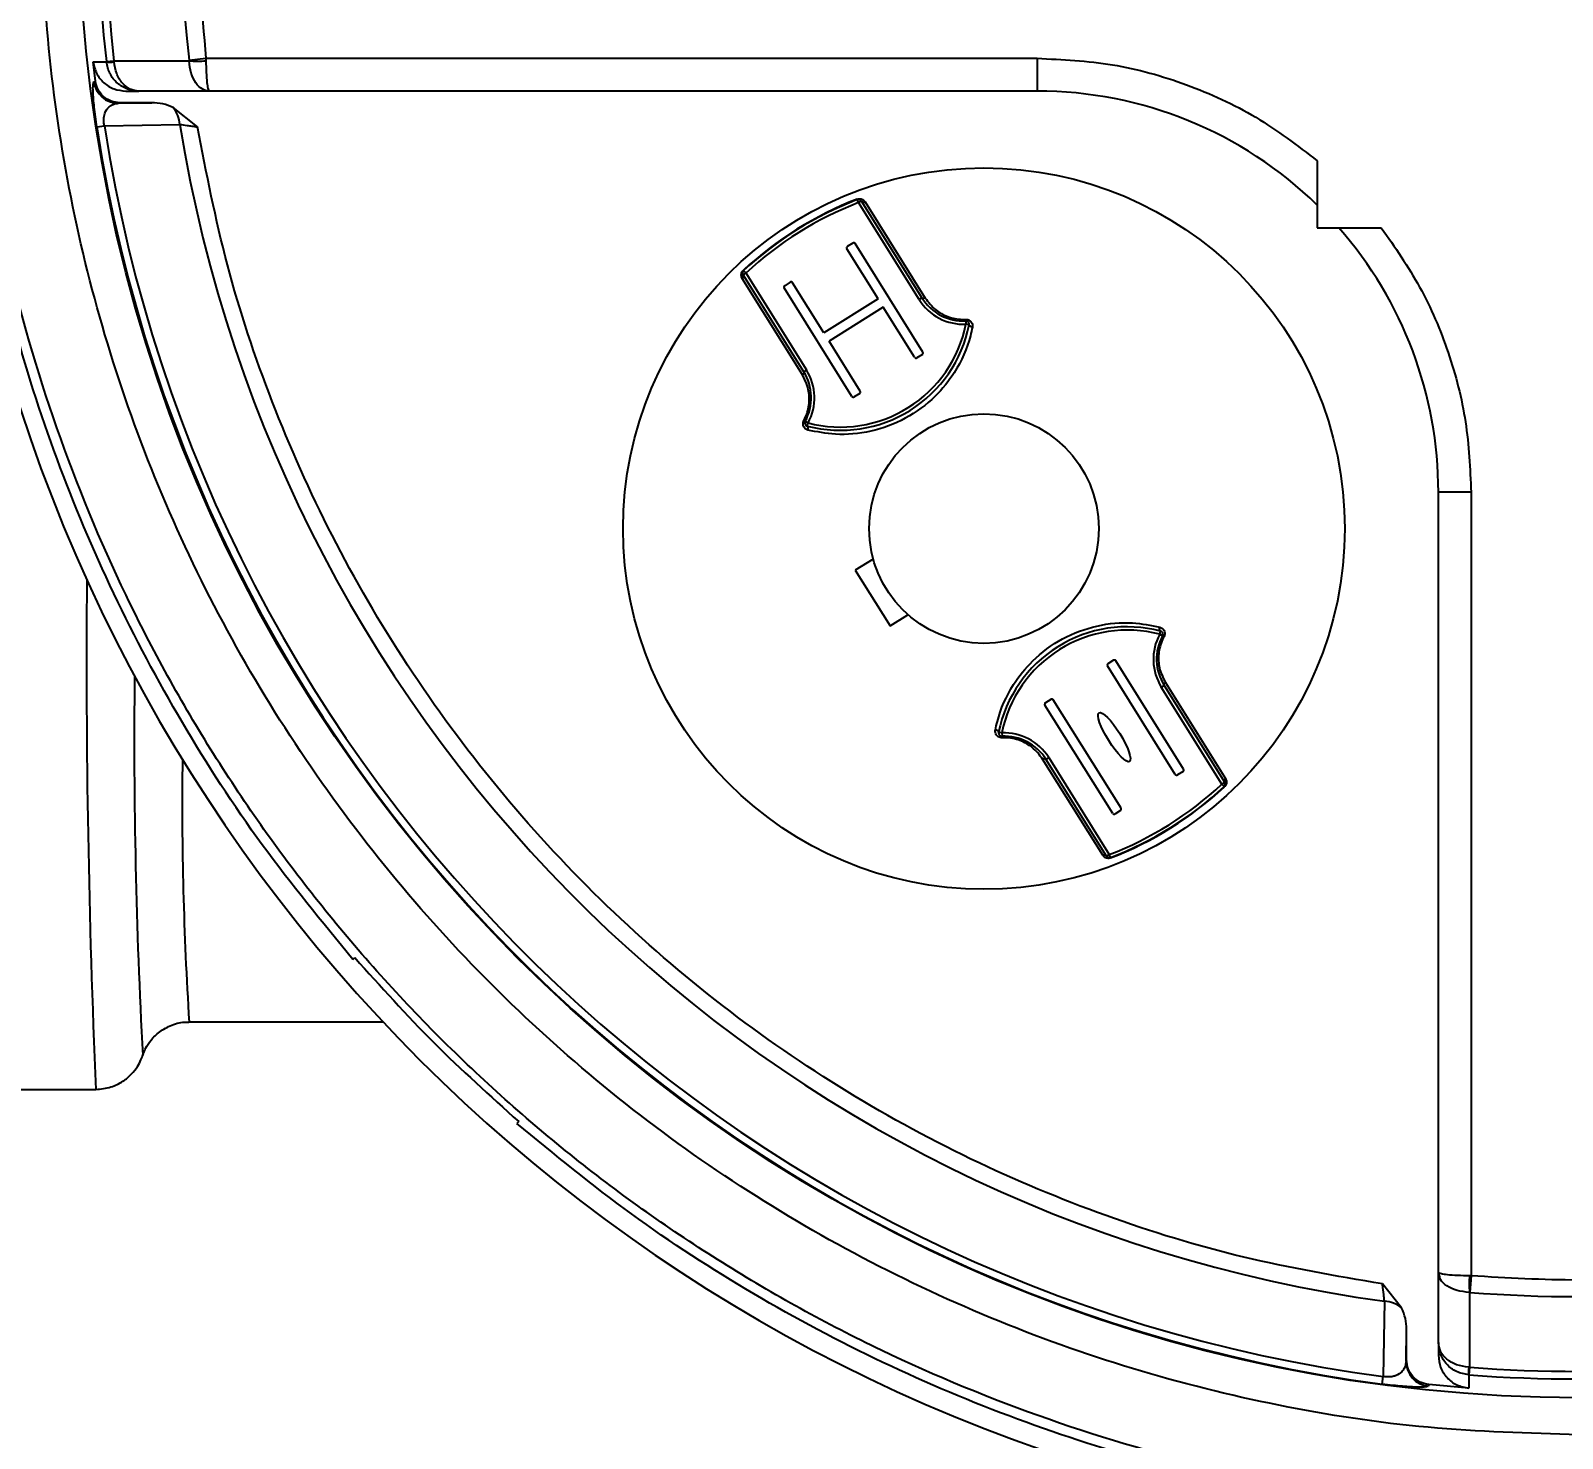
# Model space of a CAD drawing. Header units: millimetres. Extents: x 1663 to 4708, y 540 to 2693.
# Drawn here: x 2365 to 2458.4, y 2154.6 to 2240.4 of the extents above; entities that cross this region are included whole.
import ezdxf

# ---------------------------------------------------------------- set-up
doc = ezdxf.new("R2010")
doc.units = ezdxf.units.MM
doc.layers.add('AM_5', color=3, linetype='Continuous', lineweight=25)
doc.styles.add('SLDTEXTSTYLE1', font='txt.shx', dxfattribs={"width": 0.7, "bigfont": 'gbcbig.shx'})
doc.dimstyles.new('SLDDIMSTYLE12$0', dxfattribs={"dimtxt": 12, "dimasz": 10, "dimexe": 0, "dimexo": 0.0625, "dimgap": 0.875, "dimtad": 1, "dimdec": 1, "dimlfac": 1.8, "dimrnd": 1e-09, "dimzin": 12, "dimdsep": 46, "dimtxsty": 'SLDTEXTSTYLE1', "dimcen": 0.09, "dimdle": 8.16, "dimclrd": 3, "dimclre": 3, "dimadec": 0, "dimazin": 3, "dimtfac": 1, "dimtdec": 1, "dimtofl": 0, "dimtmove": 0, "dimatfit": 3, "dimfxl": 0, "dimfrac": 2, "dimtolj": 1, "dimlwd": 5, "dimlwe": 5, "dimarcsym": 0})

# ---------------------------------------------------------------- blocks, each defined once
blk = doc.blocks.new('*D67')
at = {"layer": 'AM_5', "color": 3, "lineweight": 5, "transparency": 16777216}
blk.add_line((2567.725, 2464.159), (2173.325, 2464.159), dxfattribs=at)
at = {"layer": 'AM_5', "color": 3, "linetype": 'Continuous', "lineweight": 5, "transparency": 16777216}
for p, q in [((2173.325, 2454.159), (2173.325, 2140.373)), ((2579.4, 2130.373), (2173.325, 2130.373))]:
    blk.add_line(p, q, dxfattribs=at)
at = {"layer": 'AM_5', "color": 3, "transparency": 16777216}
for points in [[(2171.658, 2454.159), (2174.992, 2454.159), (2173.325, 2464.159)], [(2171.658, 2140.373), (2174.992, 2140.373), (2173.325, 2130.373)]]:
    blk.add_solid(points, dxfattribs=at)
at = {"layer": 'Defpoints', "color": 0, "transparency": 16777216}
for p in [(2567.787, 2464.159), (2173.325, 2130.373), (2579.463, 2130.373)]:
    blk.add_point(p, dxfattribs=at)
at = {"layer": 'AM_5', "color": 0, "transparency": 16777216, "insert": (2158.736, 2297.266), "char_height": 12, "attachment_point": 5, "rotation": 90, "style": 'SLDTEXTSTYLE1'}
blk.add_mtext('\\A1;{\\H2.28571x;335}', dxfattribs=at)

msp = doc.modelspace()

# ---------------------------------------------------------------- linework, layer by layer
at = {"color": 7, "linetype": 'Continuous', "lineweight": 25}
for p, q in [((2368.855, 2238.504), (2369.659, 2238.502)), ((2368.993, 2237.328), (2368.855, 2238.504)), ((2369.658, 2238.519), (2370.12, 2238.571)), ((2369.658, 2238.519), (2369.659, 2238.502)), ((2370.125, 2238.502), (2370.12, 2238.571)), ((2370.12, 2238.571), (2374.705, 2238.563)), ((2374.702, 2238.603), (2375.728, 2238.723)), ((2374.702, 2238.603), (2374.705, 2238.563)), ((2375.728, 2238.723), (2426.419, 2238.723)), ((2375.728, 2238.723), (2375.731, 2238.563)), ((2426.419, 2238.723), (2426.419, 2236.723)), ((2368.898, 2237.295), (2368.993, 2237.328)), ((2370.846, 2236.723), (2371.634, 2236.723)), ((2375.929, 2236.723), (2371.634, 2236.723)), ((2426.419, 2236.723), (2375.929, 2236.723)), ((2370.385, 2235.979), (2372.426, 2236.013)), ((2372.426, 2236.013), (2370.482, 2236.013)), ((2375.208, 2234.539), (2373.733, 2235.714)), ((2369.077, 2234.536), (2369.537, 2234.607)), ((2369.537, 2234.607), (2374.137, 2234.69)), ((2443.501, 2232.472), (2443.501, 2228.386)), ((2415.451, 2230.107), (2415.442, 2230.13)), ((2415.523, 2229.92), (2415.451, 2230.107)), ((2415.523, 2229.92), (2415.693, 2230.026)), ((2419.22, 2224.005), (2415.523, 2229.92)), ((2415.693, 2230.026), (2419.389, 2224.111)), ((2415.921, 2229.97), (2419.588, 2224.102)), ((2443.501, 2228.386), (2447.402, 2228.386)), ((2416.716, 2224.049), (2414.808, 2227.102)), ((2415.179, 2227.451), (2414.84, 2227.24)), ((2419.45, 2220.805), (2415.317, 2227.42)), ((2412.101, 2219.424), (2408.435, 2225.292)), ((2408.654, 2225.628), (2408.484, 2225.522)), ((2412.181, 2219.606), (2408.484, 2225.522)), ((2408.517, 2225.774), (2408.501, 2225.792)), ((2408.654, 2225.628), (2408.517, 2225.774)), ((2408.654, 2225.628), (2412.35, 2219.712)), ((2411.363, 2225.067), (2411.024, 2224.855)), ((2413.408, 2221.982), (2411.501, 2225.035)), ((2415.125, 2218.102), (2410.992, 2224.717)), ((2416.716, 2224.049), (2413.408, 2221.982)), ((2419.389, 2224.111), (2419.22, 2224.005)), ((2417.034, 2223.54), (2413.726, 2221.473)), ((2418.941, 2220.487), (2417.034, 2223.54)), ((2422.066, 2222.703), (2422.075, 2222.503)), ((2422.271, 2222.464), (2422.075, 2222.503)), ((2415.634, 2218.42), (2413.726, 2221.473)), ((2419.418, 2220.667), (2419.079, 2220.455)), ((2412.35, 2219.712), (2412.181, 2219.606)), ((2415.602, 2218.282), (2415.263, 2218.07)), ((2412.272, 2216.584), (2412.448, 2216.488)), ((2412.397, 2216.295), (2412.448, 2216.488)), ((2452.883, 2212.259), (2450.883, 2212.259)), ((2450.883, 2164.682), (2450.883, 2212.259)), ((2452.883, 2212.259), (2452.883, 2164.482)), ((2416.421, 2208.182), (2415.326, 2207.497)), ((2415.326, 2207.497), (2417.445, 2204.105)), ((2417.445, 2204.105), (2418.541, 2204.789)), ((2433.891, 2203.592), (2433.942, 2203.786)), ((2433.891, 2203.592), (2434.067, 2203.497)), ((2434.839, 2195.046), (2430.706, 2201.66)), ((2431.077, 2202.01), (2430.737, 2201.798)), ((2435.348, 2195.363), (2431.214, 2201.978)), ((2434.238, 2200.657), (2437.905, 2194.789)), ((2433.989, 2200.368), (2434.159, 2200.474)), ((2437.686, 2194.453), (2433.989, 2200.368)), ((2434.159, 2200.474), (2437.855, 2194.559)), ((2431.023, 2192.661), (2426.889, 2199.276)), ((2427.26, 2199.625), (2426.921, 2199.413)), ((2431.532, 2192.979), (2427.398, 2199.594)), ((2424.265, 2197.577), (2424.069, 2197.616)), ((2424.265, 2197.577), (2424.274, 2197.377)), ((2430.418, 2190.111), (2426.751, 2195.979)), ((2426.95, 2195.97), (2427.12, 2196.076)), ((2430.647, 2190.054), (2426.95, 2195.97)), ((2427.12, 2196.076), (2430.816, 2190.16)), ((2435.316, 2195.226), (2434.977, 2195.014)), ((2437.855, 2194.559), (2437.686, 2194.453)), ((2437.822, 2194.306), (2437.686, 2194.453)), ((2437.839, 2194.288), (2437.822, 2194.306)), ((2431.5, 2192.841), (2431.16, 2192.629)), ((2430.647, 2190.054), (2430.816, 2190.16)), ((2430.888, 2189.974), (2430.816, 2190.16)), ((2430.897, 2189.951), (2430.888, 2189.974)), ((2384.695, 2183.759), (2384.806, 2183.87)), ((2374.709, 2179.946), (2386.532, 2179.946)), ((2371.878, 2177.912), (2371.885, 2177.934)), ((2364.377, 2175.837), (2369.016, 2175.837)), ((2394.801, 2173.875), (2394.69, 2173.764)), ((2450.883, 2164.682), (2450.938, 2164.636)), ((2450.95, 2164.461), (2450.883, 2164.682)), ((2450.883, 2160.403), (2450.883, 2164.682)), ((2452.775, 2164.483), (2452.883, 2164.482)), ((2452.883, 2164.482), (2452.803, 2163.453)), ((2448.644, 2162.504), (2447.47, 2163.97)), ((2452.775, 2163.454), (2452.803, 2163.453)), ((2452.775, 2163.454), (2452.781, 2158.885)), ((2447.597, 2162.909), (2447.515, 2158.322)), ((2448.912, 2159.232), (2448.944, 2161.197)), ((2448.944, 2159.326), (2448.944, 2161.197)), ((2450.883, 2160.403), (2450.883, 2159.617)), ((2452.781, 2158.885), (2452.735, 2158.887)), ((2452.781, 2158.885), (2452.746, 2158.421)), ((2447.454, 2157.861), (2447.515, 2158.322)), ((2450.292, 2157.833), (2450.261, 2157.742)), ((2452.736, 2157.62), (2450.292, 2157.833)), ((2452.735, 2158.422), (2452.746, 2158.421)), ((2452.735, 2158.422), (2452.736, 2157.62))]:
    msp.add_line(p, q, dxfattribs=at)
at = {"color": 7, "linetype": 'Continuous', "lineweight": 25, "flags": 128}
for points in [[(2370.385, 2235.979), (2370.439, 2235.998), (2370.482, 2236.013)], [(2419.588, 2224.102), (2419.557, 2224.088), (2419.526, 2224.079), (2419.496, 2224.074), (2419.467, 2224.073), (2419.442, 2224.076), (2419.42, 2224.084), (2419.402, 2224.095), (2419.389, 2224.111)], [(2422.473, 2222.325), (2422.431, 2222.333), (2422.391, 2222.345), (2422.354, 2222.36), (2422.323, 2222.379), (2422.298, 2222.399), (2422.28, 2222.421), (2422.271, 2222.443), (2422.271, 2222.464)], [(2412.181, 2219.606), (2412.189, 2219.588), (2412.191, 2219.567), (2412.188, 2219.544), (2412.18, 2219.519), (2412.167, 2219.494), (2412.149, 2219.47), (2412.127, 2219.446), (2412.101, 2219.424)], [(2412.434, 2216.052), (2412.445, 2216.093), (2412.452, 2216.134), (2412.454, 2216.174), (2412.451, 2216.21), (2412.444, 2216.242), (2412.432, 2216.267), (2412.416, 2216.285), (2412.397, 2216.295)], [(2433.942, 2203.786), (2433.923, 2203.796), (2433.908, 2203.813), (2433.896, 2203.839), (2433.888, 2203.87), (2433.885, 2203.907), (2433.887, 2203.946), (2433.894, 2203.988), (2433.905, 2204.028)], [(2434.159, 2200.474), (2434.151, 2200.493), (2434.148, 2200.514), (2434.151, 2200.537), (2434.159, 2200.561), (2434.172, 2200.586), (2434.19, 2200.611), (2434.212, 2200.635), (2434.238, 2200.657)], [(2424.069, 2197.616), (2424.068, 2197.637), (2424.059, 2197.659), (2424.042, 2197.681), (2424.017, 2197.702), (2423.985, 2197.72), (2423.949, 2197.736), (2423.909, 2197.748), (2423.867, 2197.756)], [(2426.751, 2195.979), (2426.783, 2195.992), (2426.814, 2196.001), (2426.844, 2196.007), (2426.872, 2196.008), (2426.898, 2196.004), (2426.919, 2195.997), (2426.937, 2195.985), (2426.95, 2195.97)], [(2448.944, 2159.326), (2448.926, 2159.274), (2448.912, 2159.232)]]:
    msp.add_lwpolyline(points, dxfattribs=at)
at = {"color": 7, "linetype": 'Continuous', "lineweight": 25}
for centre, radius in [((2459.444, 2248.513), 91.48), ((2423.17, 2210.04), 22), ((2423.17, 2210.04), 7)]:
    msp.add_circle(centre, radius, dxfattribs=at)
for centre, radius, start, end in [((2459.444, 2248.513), 90.341, 353.64897, 186.35103), ((2459.444, 2248.513), 89.875, 353.64897, 186.35103), ((2459.444, 2248.513), 85.319, 353.33017, 186.66983), ((2369.892, 2240.328), 1.84, 262.72929, 277.2707), ((2375.218, 2252.886), 14.333, 267.94984, 272.05016), ((2370.387, 2237.48), 1.5, 187.07071, 269.91274), ((2426.419, 2212.259), 24.464, 45.7131, 90), ((2372.376, 2234.587), 1.764, 3.33539, 39.69868), ((2459.444, 2248.513), 91.441, 188.79238, 262.46584), ((2459.444, 2248.513), 90.976, 188.79238, 262.46584), ((2459.444, 2248.513), 86.42, 189.2043, 262.12076), ((2459.487, 2248.335), 99.998, 190.32572, 259.67183), ((2423.17, 2210.04), 21.524, 111.039, 132.961), ((2423.17, 2210.04), 21.5, 111.039, 132.961), ((2423.17, 2210.04), 21.3, 111.039, 132.961), ((2415.523, 2229.92), 0.2, 32, 111.039), ((2415.84, 2230.132), 0.182, 215.62254, 296.53626), ((2426.419, 2212.259), 24.464, 0, 41.23805), ((2414.893, 2227.155), 0.1, 122, 212), ((2415.232, 2227.367), 0.1, 32, 122), ((2408.324, 2225.436), 0.182, 307.46374, 28.37746), ((2408.654, 2225.628), 0.2, 132.961, 212), ((2411.416, 2224.982), 0.1, 32, 122), ((2411.077, 2224.77), 0.1, 122, 212), ((2421.933, 2225.7), 3.2, 212, 272.53097), ((2421.933, 2225.7), 3, 212, 272.53097), ((2414.426, 2224.033), 8, 255.3094, 348.6906), ((2414.426, 2224.033), 7.8, 255.3094, 348.6906), ((2421.379, 2222.752), 0.689, 355.91037, 3.87572), ((2422.075, 2222.503), 0.2, 348.6906, 92.53097), ((2419.026, 2220.54), 0.1, 212, 302), ((2419.365, 2220.752), 0.1, 302, 32), ((2409.637, 2218.016), 3, 331.46903, 32), ((2409.637, 2218.016), 3.2, 331.46903, 32), ((2415.549, 2218.367), 0.1, 302, 32), ((2415.21, 2218.155), 0.1, 212, 302), ((2412.529, 2217.222), 0.689, 240.12428, 248.08963), ((2412.448, 2216.488), 0.2, 151.46903, 255.3094), ((2977.801, 2202.172), 609.354, 179.552814, 182.476995), ((2431.913, 2196.047), 8, 75.3094, 168.6906), ((2431.913, 2196.047), 7.8, 75.3094, 168.6906), ((2436.703, 2202.064), 3.2, 151.46903, 212), ((2436.703, 2202.064), 3, 151.46903, 212), ((2433.891, 2203.592), 0.2, 331.46903, 75.3094), ((2433.81, 2202.858), 0.689, 60.12428, 68.08963), ((2430.79, 2201.713), 0.1, 122, 212), ((2431.13, 2201.925), 0.1, 32, 122), ((2730.089, 2197.208), 358.731, 179.38754, 183.08342), ((2426.974, 2199.329), 0.1, 122, 212), ((2427.313, 2199.541), 0.1, 32, 122), ((2424.265, 2197.577), 0.2, 168.6906, 272.53097), ((2424.406, 2194.38), 3.2, 32, 92.53097), ((2424.961, 2197.328), 0.689, 175.91037, 183.87572), ((2424.406, 2194.38), 3, 32, 92.53097), ((2579.92, 2193.173), 205.637, 179.22351, 183.68809), ((2434.924, 2195.098), 0.1, 212, 302), ((2435.263, 2195.31), 0.1, 302, 32), ((2423.17, 2210.04), 21.3, 291.039, 312.961), ((2423.17, 2210.04), 21.5, 291.039, 312.961), ((2423.17, 2210.04), 21.524, 291.039, 312.961), ((2437.686, 2194.453), 0.2, 312.961, 32), ((2438.015, 2194.645), 0.182, 127.46374, 208.37746), ((2431.107, 2192.714), 0.1, 212, 302), ((2431.447, 2192.926), 0.1, 302, 32), ((2430.499, 2189.948), 0.182, 35.62254, 116.53626), ((2430.816, 2190.16), 0.2, 212, 291.039), ((2474.111, 2163.969), 21.342, 178.61808, 181.38192), ((2459.444, 2248.513), 85.319, 265.53552, 274.46448), ((2447.513, 2161.139), 1.772, 50.36479, 87.29394), ((2450.412, 2159.234), 1.5, 180.08872, 264.21159), ((2455.444, 2158.654), 2.719, 175.08842, 184.91158), ((2459.444, 2248.513), 89.875, 265.74841, 274.25159), ((2459.444, 2248.513), 90.341, 265.74841, 274.25159)]:
    msp.add_arc(centre, radius, start, end, dxfattribs=at)
msp.add_ellipse((2431.119, 2197.32), major_axis=(0.927, -1.484), ratio=0.228571, dxfattribs=at)
for points in [[(2459.444, 2154.772), (2456.376, 2154.859), (2450.241, 2155.034), (2441.127, 2156.437), (2432.189, 2158.662), (2423.513, 2161.77), (2415.184, 2165.708), (2407.281, 2170.445), (2399.88, 2175.934), (2393.053, 2182.122), (2386.865, 2188.949), (2381.376, 2196.35), (2376.639, 2204.253), (2372.7, 2212.582), (2369.596, 2221.258), (2367.357, 2230.196), (2366.005, 2239.31), (2365.553, 2248.513), (2366.005, 2257.716), (2367.357, 2266.83), (2369.596, 2275.768), (2372.7, 2284.444), (2376.639, 2292.773), (2381.376, 2300.676), (2386.865, 2308.077), (2393.053, 2314.904), (2399.88, 2321.092), (2407.281, 2326.581), (2415.184, 2331.318), (2423.513, 2335.256), (2432.189, 2338.364), (2441.127, 2340.589), (2450.241, 2341.992), (2456.376, 2342.166), (2459.444, 2342.253)], [(2448.654, 2150.839), (2445.003, 2151.363), (2437.7, 2152.411), (2427.056, 2155.531), (2416.813, 2159.739), (2407.113, 2165.094), (2398.073, 2171.499), (2389.811, 2178.88), (2382.43, 2187.142), (2376.025, 2196.182), (2370.67, 2205.882), (2366.462, 2216.125), (2363.342, 2226.769), (2362.294, 2234.072), (2361.77, 2237.723)], [(2384.695, 2183.759), (2382.808, 2186.055), (2379.033, 2190.649), (2374.188, 2198.149), (2369.988, 2206.02), (2366.54, 2214.249), (2363.788, 2222.744), (2362.612, 2228.571), (2362.024, 2231.485)], [(2384.806, 2183.87), (2386.382, 2182.115), (2389.535, 2178.604), (2393.046, 2175.451), (2394.801, 2173.875)], [(2442.416, 2151.093), (2439.502, 2151.681), (2433.675, 2152.857), (2425.18, 2155.609), (2416.951, 2159.057), (2409.08, 2163.257), (2401.58, 2168.102), (2396.986, 2171.877), (2394.69, 2173.764)], [(2452.883, 2164.482), (2455.07, 2164.354), (2459.444, 2164.098), (2463.818, 2164.354), (2466.005, 2164.482)]]:
    msp.add_open_spline(points, degree=3, dxfattribs=at)
for points, knots in [([(2459.444, 2332.799), (2456.539, 2332.713), (2450.68, 2332.537), (2441.929, 2331.109), (2433.276, 2328.806), (2424.871, 2325.558), (2416.86, 2321.436), (2409.376, 2316.512), (2402.53, 2310.89), (2396.366, 2304.644), (2390.879, 2297.796), (2386.089, 2290.344), (2382.068, 2282.339), (2378.905, 2273.903), (2376.655, 2265.178), (2375.372, 2256.315), (2374.97, 2247.458), (2375.477, 2241.619), (2375.728, 2238.723)], [0, 0, 0, 0, 0.061282, 0.123596, 0.186618, 0.25, 0.313382, 0.376404, 0.438718, 0.5, 0.561282, 0.623596, 0.686618, 0.75, 0.813382, 0.876404, 0.938718, 1, 1, 1, 1]), ([(2368.855, 2238.504), (2368.908, 2238.264), (2369.013, 2237.785), (2369.483, 2237.203), (2370.114, 2236.801), (2370.602, 2236.749), (2370.846, 2236.723)], [0, 0, 0, 0, 0.249916, 0.499877, 0.7499, 1, 1, 1, 1]), ([(2371.634, 2236.723), (2371.399, 2236.748), (2370.927, 2236.797), (2370.303, 2237.185), (2369.823, 2237.765), (2369.715, 2238.255), (2369.659, 2238.502)], [0, 0, 0, 0, 0.2431182, 0.4897364, 0.7422814, 1, 1, 1, 1]), ([(2371.634, 2236.723), (2371.455, 2236.748), (2371.094, 2236.797), (2370.617, 2237.185), (2370.251, 2237.765), (2370.167, 2238.255), (2370.125, 2238.502)], [0, 0, 0, 0, 0.243118, 0.489736, 0.742281, 1, 1, 1, 1]), ([(2375.929, 2236.723), (2375.781, 2236.749), (2375.482, 2236.8), (2375.092, 2237.204), (2374.796, 2237.806), (2374.736, 2238.309), (2374.705, 2238.563)], [0, 0, 0, 0, 0.2434907, 0.4899024, 0.7422853, 1, 1, 1, 1]), ([(2375.731, 2238.563), (2375.735, 2238.324), (2375.745, 2237.833), (2375.788, 2237.253), (2375.839, 2236.92), (2375.885, 2236.753), (2375.914, 2236.733), (2375.929, 2236.723)], [0, 0, 0, 0, 0.241843, 0.499124, 0.709006, 0.844455, 1, 1, 1, 1]), ([(2426.419, 2238.723), (2427.955, 2238.646), (2431.051, 2238.492), (2435.555, 2237.224), (2439.814, 2235.285), (2442.278, 2233.405), (2443.501, 2232.472)], [0, 0, 0, 0, 0.248067, 0.5, 0.751933, 1, 1, 1, 1]), ([(2369.077, 2234.536), (2369.046, 2234.746), (2368.982, 2235.178), (2368.916, 2235.76), (2368.869, 2236.265), (2368.84, 2236.77), (2368.84, 2237.195), (2368.878, 2237.261), (2368.898, 2237.295)], [0, 0, 0, 0, 0.120787, 0.249076, 0.373137, 0.501375, 0.740469, 1, 1, 1, 1]), ([(2370.482, 2236.013), (2370.301, 2236.032), (2369.939, 2236.07), (2369.469, 2236.366), (2369.116, 2236.796), (2369.034, 2237.151), (2368.993, 2237.328)], [0, 0, 0, 0, 0.2499186, 0.499876, 0.7499727, 1, 1, 1, 1]), ([(2369.537, 2234.607), (2369.524, 2234.676), (2369.497, 2234.816), (2369.494, 2235.016), (2369.515, 2235.196), (2369.59, 2235.491), (2369.757, 2235.717), (2369.931, 2235.847), (2370.03, 2235.896), (2370.113, 2235.931), (2370.213, 2235.96), (2370.311, 2235.974), (2370.363, 2235.978), (2370.379, 2235.979), (2370.385, 2235.979)], [0, 0, 0, 0, 0.059422, 0.118711, 0.18211, 0.251297, 0.500509, 0.668888, 0.720977, 0.750167, 0.875883, 0.962054, 0.987037, 1, 1, 1, 1]), ([(2373.733, 2235.714), (2373.524, 2235.802), (2373.105, 2235.979), (2372.652, 2236.002), (2372.426, 2236.013)], [0, 0, 0, 0, 0.501536, 1, 1, 1, 1]), ([(2374.137, 2234.69), (2374.278, 2234.671), (2374.502, 2234.642), (2374.88, 2234.589), (2375.095, 2234.556), (2375.208, 2234.539)], [0, 0, 0, 0, 0.446397, 0.709937, 1, 1, 1, 1]), ([(2447.47, 2163.97), (2444.641, 2164.455), (2438.926, 2165.435), (2430.521, 2168.021), (2422.24, 2171.476), (2414.239, 2175.879), (2406.659, 2181.182), (2399.668, 2187.303), (2393.383, 2194.147), (2387.902, 2201.599), (2383.31, 2209.494), (2379.661, 2217.691), (2376.875, 2226.032), (2375.76, 2231.722), (2375.208, 2234.539)], [0, 0, 0, 0, 0.0796462, 0.1608773, 0.2435885, 0.3284704, 0.4139828, 0.5, 0.5860128, 0.6715253, 0.7564115, 0.8391185, 0.9203517, 1, 1, 1, 1]), ([(2415.442, 2230.13), (2415.465, 2230.137), (2415.514, 2230.153), (2415.602, 2230.159), (2415.719, 2230.141), (2415.838, 2230.078), (2415.893, 2230.007), (2415.921, 2229.97)], [0, 0, 0, 0, 0.08537, 0.190799, 0.356423, 0.666471, 1, 1, 1, 1]), ([(2447.402, 2228.386), (2448.224, 2227.206), (2449.878, 2224.832), (2451.574, 2220.809), (2452.681, 2216.586), (2452.816, 2213.695), (2452.883, 2212.259)], [0, 0, 0, 0, 0.248315, 0.5, 0.751685, 1, 1, 1, 1]), ([(2408.435, 2225.292), (2408.406, 2225.355), (2408.361, 2225.451), (2408.383, 2225.607), (2408.425, 2225.701), (2408.464, 2225.755), (2408.492, 2225.784), (2408.501, 2225.792)], [0, 0, 0, 0, 0.49351, 0.746512, 0.851032, 0.956489, 1, 1, 1, 1]), ([(2419.588, 2224.102), (2419.782, 2223.848), (2420.133, 2223.388), (2420.951, 2222.932), (2421.622, 2222.789), (2421.998, 2222.797), (2422.066, 2222.799)], [0, 0, 0, 0, 0.3569261, 0.6455881, 0.9359573, 1, 1, 1, 1]), ([(2422.473, 2222.325), (2422.434, 2222.151), (2422.227, 2221.215), (2421.577, 2219.719), (2420.176, 2217.974), (2418.423, 2216.673), (2416.28, 2215.883), (2414.203, 2215.697), (2412.986, 2215.941), (2412.434, 2216.052)], [0, 0, 0, 0, 0.043937, 0.236293, 0.372822, 0.535728, 0.69861, 0.863201, 1, 1, 1, 1]), ([(2422.066, 2222.799), (2422.107, 2222.797), (2422.188, 2222.793), (2422.298, 2222.743), (2422.391, 2222.663), (2422.459, 2222.551), (2422.486, 2222.432), (2422.476, 2222.355), (2422.473, 2222.325)], [0, 0, 0, 0, 0.154084, 0.307786, 0.471204, 0.657166, 0.867497, 1, 1, 1, 1]), ([(2412.186, 2216.625), (2412.217, 2216.686), (2412.389, 2217.02), (2412.556, 2217.686), (2412.504, 2218.621), (2412.245, 2219.138), (2412.101, 2219.424)], [0, 0, 0, 0, 0.0640427, 0.3544119, 0.6430739, 1, 1, 1, 1]), ([(2412.434, 2216.052), (2412.38, 2216.074), (2412.277, 2216.116), (2412.175, 2216.247), (2412.133, 2216.388), (2412.14, 2216.522), (2412.172, 2216.593), (2412.186, 2216.625)], [0, 0, 0, 0, 0.257956, 0.484914, 0.703585, 0.864278, 1, 1, 1, 1]), ([(2423.867, 2197.756), (2423.905, 2197.93), (2424.112, 2198.866), (2424.763, 2200.361), (2426.163, 2202.106), (2427.916, 2203.408), (2430.059, 2204.198), (2432.136, 2204.383), (2433.353, 2204.139), (2433.905, 2204.028)], [0, 0, 0, 0, 0.043937, 0.236293, 0.372822, 0.535728, 0.69861, 0.863201, 1, 1, 1, 1]), ([(2434.153, 2203.455), (2434.122, 2203.395), (2433.95, 2203.061), (2433.784, 2202.394), (2433.835, 2201.459), (2434.095, 2200.943), (2434.238, 2200.657)], [0, 0, 0, 0, 0.0640427, 0.3544119, 0.6430739, 1, 1, 1, 1]), ([(2433.905, 2204.028), (2433.96, 2204.006), (2434.063, 2203.965), (2434.165, 2203.834), (2434.207, 2203.692), (2434.199, 2203.559), (2434.168, 2203.488), (2434.153, 2203.455)], [0, 0, 0, 0, 0.257956, 0.484914, 0.703585, 0.864278, 1, 1, 1, 1]), ([(2424.274, 2197.282), (2424.233, 2197.284), (2424.152, 2197.287), (2424.041, 2197.338), (2423.948, 2197.417), (2423.88, 2197.529), (2423.853, 2197.649), (2423.863, 2197.726), (2423.867, 2197.756)], [0, 0, 0, 0, 0.154084, 0.307786, 0.471204, 0.657166, 0.867497, 1, 1, 1, 1]), ([(2426.751, 2195.979), (2426.558, 2196.233), (2426.207, 2196.692), (2425.389, 2197.149), (2424.717, 2197.291), (2424.341, 2197.283), (2424.274, 2197.282)], [0, 0, 0, 0, 0.3569261, 0.6455881, 0.9359573, 1, 1, 1, 1]), ([(2437.905, 2194.789), (2437.934, 2194.726), (2437.978, 2194.629), (2437.957, 2194.474), (2437.914, 2194.379), (2437.876, 2194.325), (2437.847, 2194.297), (2437.839, 2194.288)], [0, 0, 0, 0, 0.49351, 0.746512, 0.851032, 0.956489, 1, 1, 1, 1]), ([(2430.897, 2189.951), (2430.875, 2189.944), (2430.825, 2189.928), (2430.737, 2189.921), (2430.62, 2189.94), (2430.502, 2190.002), (2430.447, 2190.074), (2430.418, 2190.111)], [0, 0, 0, 0, 0.0853698, 0.1907986, 0.3564235, 0.6664713, 1, 1, 1, 1]), ([(2371.936, 2178.06), (2371.974, 2178.155), (2372.057, 2178.366), (2372.374, 2178.863), (2372.904, 2179.389), (2373.65, 2179.783), (2374.292, 2179.978), (2374.643, 2179.931), (2374.693, 2179.924)], [0, 0, 0, 0, 0.142955, 0.316376, 0.513602, 0.731485, 0.9621, 1, 1, 1, 1]), ([(2369.016, 2175.837), (2369.328, 2175.865), (2369.915, 2175.918), (2370.662, 2176.292), (2371.206, 2176.75), (2371.572, 2177.231), (2371.789, 2177.656), (2371.892, 2177.943), (2371.92, 2178.053), (2371.931, 2178.096)], [0, 0, 0, 0, 0.193623, 0.3638297, 0.5134571, 0.6488002, 0.7758655, 0.9104411, 1, 1, 1, 1]), ([(2450.938, 2164.636), (2450.978, 2164.624), (2451.079, 2164.591), (2451.434, 2164.539), (2452.028, 2164.496), (2452.531, 2164.488), (2452.775, 2164.483)], [0, 0, 0, 0, 0.160392, 0.409005, 0.713336, 1, 1, 1, 1]), ([(2452.775, 2163.454), (2452.515, 2163.481), (2452, 2163.534), (2451.386, 2163.832), (2451.015, 2164.159), (2450.966, 2164.386), (2450.95, 2164.461)], [0, 0, 0, 0, 0.293488, 0.580904, 0.861371, 1, 1, 1, 1]), ([(2447.597, 2162.909), (2447.582, 2163.049), (2447.558, 2163.272), (2447.513, 2163.646), (2447.485, 2163.858), (2447.47, 2163.97)], [0, 0, 0, 0, 0.449191, 0.712048, 1, 1, 1, 1]), ([(2448.944, 2161.197), (2448.933, 2161.424), (2448.91, 2161.877), (2448.732, 2162.295), (2448.644, 2162.504)], [0, 0, 0, 0, 0.5011048, 1, 1, 1, 1]), ([(2452.735, 2158.887), (2452.479, 2158.924), (2451.974, 2158.996), (2451.367, 2159.363), (2450.96, 2159.848), (2450.909, 2160.219), (2450.883, 2160.403)], [0, 0, 0, 0, 0.257822, 0.510246, 0.756601, 1, 1, 1, 1]), ([(2452.735, 2158.422), (2452.479, 2158.469), (2451.974, 2158.564), (2451.367, 2159.044), (2450.96, 2159.677), (2450.909, 2160.162), (2450.883, 2160.403)], [0, 0, 0, 0, 0.257822, 0.510246, 0.756601, 1, 1, 1, 1]), ([(2450.883, 2159.617), (2450.91, 2159.367), (2450.965, 2158.867), (2451.387, 2158.225), (2451.994, 2157.757), (2452.489, 2157.665), (2452.736, 2157.62)], [0, 0, 0, 0, 0.250409, 0.500179, 0.750032, 1, 1, 1, 1]), ([(2448.912, 2159.232), (2448.898, 2159.124), (2448.88, 2158.98), (2448.781, 2158.776), (2448.64, 2158.581), (2448.442, 2158.432), (2448.258, 2158.365), (2448.229, 2158.355), (2448.124, 2158.324), (2447.956, 2158.294), (2447.717, 2158.292), (2447.583, 2158.312), (2447.515, 2158.322)], [0, 0, 0, 0, 0.250063, 0.336411, 0.500155, 0.749322, 0.750492, 0.76061, 0.788913, 0.888015, 0.943992, 1, 1, 1, 1]), ([(2450.292, 2157.833), (2450.111, 2157.872), (2449.749, 2157.949), (2449.308, 2158.3), (2449.003, 2158.775), (2448.964, 2159.142), (2448.944, 2159.326)], [0, 0, 0, 0, 0.250514, 0.50007, 0.74999, 1, 1, 1, 1]), ([(2450.261, 2157.742), (2450.226, 2157.721), (2450.159, 2157.681), (2449.719, 2157.671), (2449.213, 2157.689), (2448.711, 2157.723), (2448.119, 2157.778), (2447.673, 2157.834), (2447.454, 2157.861)], [0, 0, 0, 0, 0.259343, 0.499082, 0.628509, 0.7489, 0.876507, 1, 1, 1, 1])]:
    msp.add_open_spline(points, degree=3, knots=knots, dxfattribs=at)

# ---------------------------------------------------------------- dimensions: what is measured, and where the dimension line sits
at = {"layer": 'AM_5'}
dim = msp.add_linear_dim(base=(2173.325, 2130.373), p1=(2567.787, 2464.159), p2=(2579.463, 2130.373), angle=90, text='{\\H2.28571x;335}', dimstyle='SLDDIMSTYLE12$0', override={"dimlfac": 1}, dxfattribs=at)
dim.commit()
dim.dimension.update_dxf_attribs({"geometry": '*D67', "text_midpoint": (2158.736, 2297.266)})

doc.saveas('drawing.dxf')
